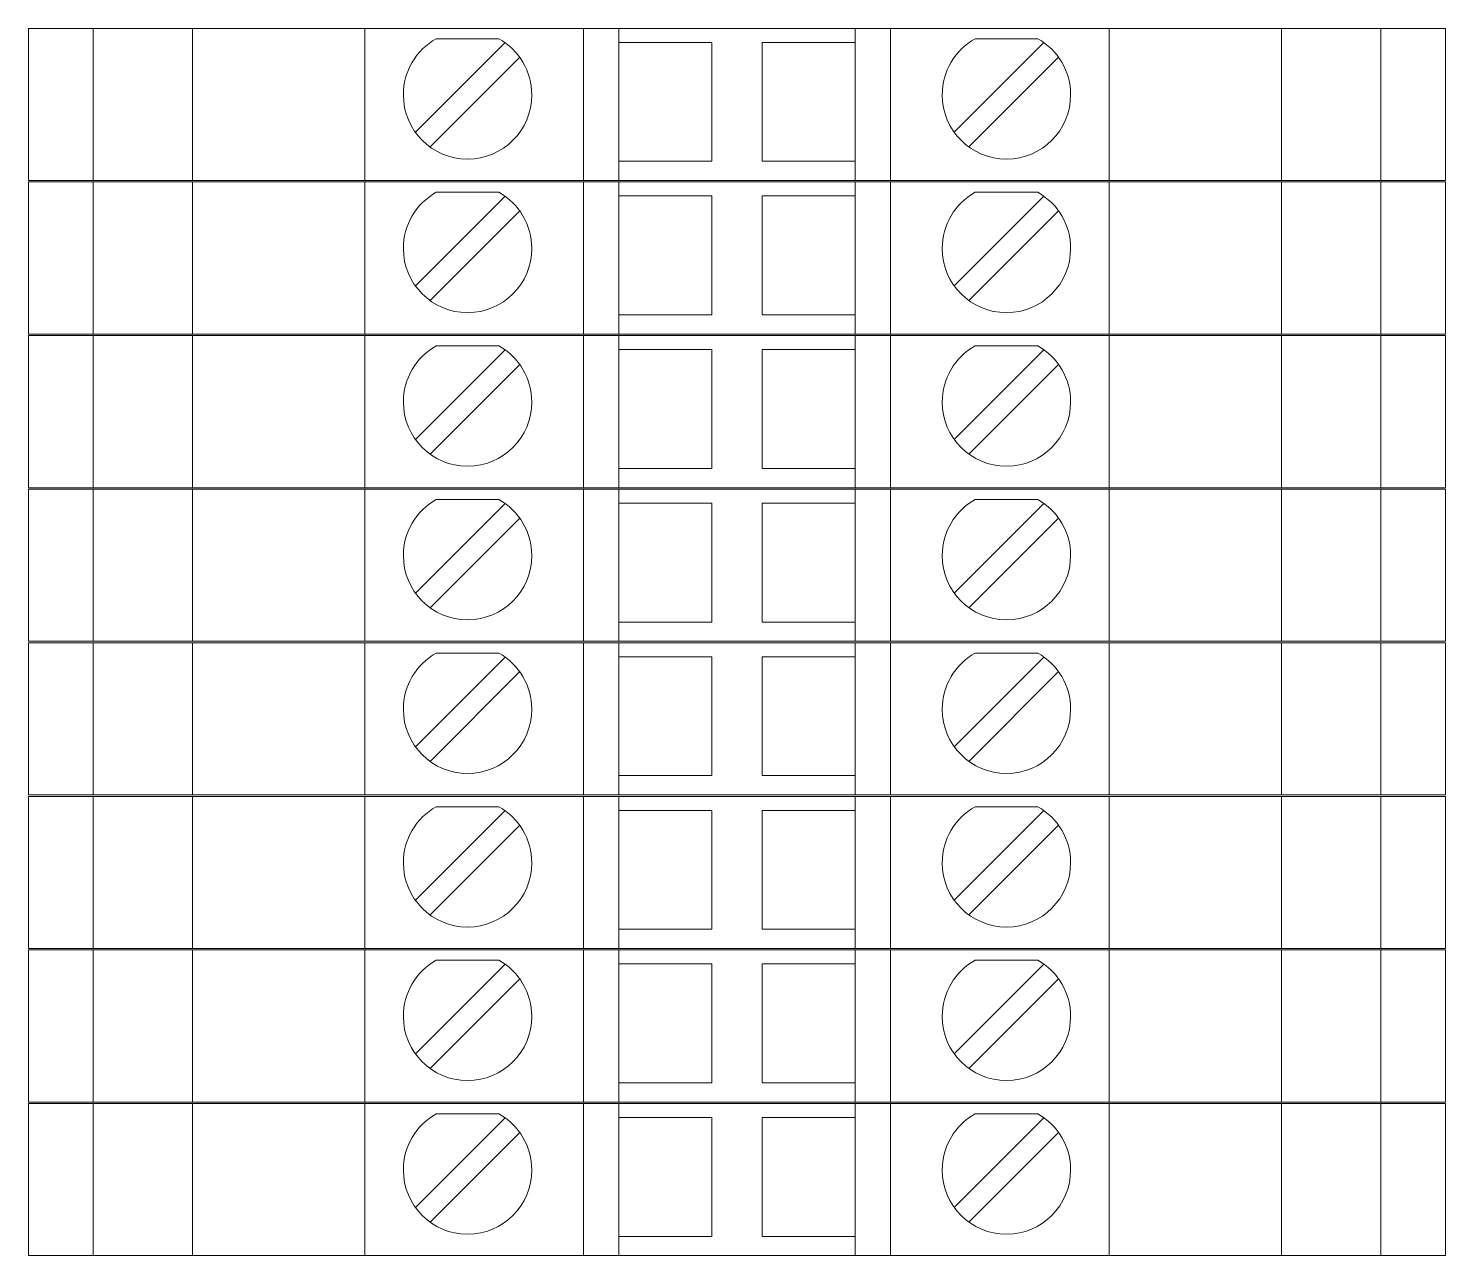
# Model space of a CAD drawing. Header units: millimetres. Extents: x 4962 to 7449, y 754 to 2938.
# Drawn here: x 5322.79 to 5370.79, y 1431.19 to 1472.74 of the extents above; entities that cross this region are included whole.
import ezdxf

# ---------------------------------------------------------------- set-up
doc = ezdxf.new("R2010")
doc.units = ezdxf.units.MM
doc.layers.add('000-PI-ORMAR', color=2, linetype='Continuous')

msp = doc.modelspace()

# ---------------------------------------------------------------- linework, layer by layer
at = {"layer": '000-PI-ORMAR', "color": 0, "linetype": 'ByBlock', "lineweight": 0}
for p, q in [((5322.792, 1472.743), (5322.792, 1472.743)), ((5324.992, 1472.743), (5322.792, 1472.743)), ((5322.792, 1472.743), (5322.792, 1467.593)), ((5324.992, 1472.743), (5324.992, 1472.743)), ((5324.992, 1472.743), (5326.584, 1472.743)), ((5324.992, 1472.743), (5324.992, 1467.593)), ((5326.584, 1472.743), (5328.726, 1472.743)), ((5327.042, 1472.743), (5327.042, 1472.743)), ((5328.353, 1472.743), (5328.353, 1467.593)), ((5329.11, 1472.743), (5328.726, 1472.743)), ((5331.618, 1472.743), (5329.11, 1472.743)), ((5329.292, 1472.743), (5329.292, 1472.743)), ((5330.792, 1472.743), (5330.792, 1472.743)), ((5331.618, 1472.743), (5334.192, 1472.743)), ((5331.942, 1472.743), (5331.942, 1472.743)), ((5334.192, 1472.743), (5341.592, 1472.743)), ((5334.192, 1472.743), (5334.192, 1467.593)), ((5336.992, 1472.743), (5336.992, 1472.743)), ((5341.592, 1472.743), (5342.792, 1472.743)), ((5341.592, 1472.743), (5341.592, 1467.593)), ((5342.792, 1472.743), (5342.792, 1472.743)), ((5342.792, 1472.743), (5350.792, 1472.743)), ((5342.792, 1472.743), (5342.792, 1467.593)), ((5350.792, 1472.743), (5350.792, 1472.743)), ((5350.792, 1472.743), (5351.992, 1472.743)), ((5350.792, 1472.743), (5350.792, 1467.593)), ((5351.992, 1472.743), (5359.392, 1472.743)), ((5351.992, 1472.743), (5351.992, 1467.593)), ((5359.392, 1472.743), (5361.966, 1472.743)), ((5359.392, 1472.743), (5359.392, 1467.593)), ((5364.474, 1472.743), (5361.966, 1472.743)), ((5362.792, 1472.743), (5362.792, 1472.743)), ((5363.092, 1472.743), (5363.092, 1472.743)), ((5363.992, 1472.743), (5363.992, 1472.743)), ((5364.858, 1472.743), (5364.474, 1472.743)), ((5364.858, 1472.743), (5367, 1472.743)), ((5365.231, 1472.743), (5365.231, 1467.593)), ((5366.542, 1472.743), (5366.542, 1472.743)), ((5367, 1472.743), (5368.592, 1472.743)), ((5368.592, 1472.743), (5368.592, 1472.743)), ((5368.592, 1472.743), (5369.792, 1472.743)), ((5368.592, 1472.743), (5368.592, 1467.593)), ((5369.292, 1472.743), (5369.292, 1472.743)), ((5369.792, 1472.743), (5369.792, 1472.743)), ((5369.792, 1472.743), (5370.109, 1472.743)), ((5370.792, 1472.743), (5370.109, 1472.743)), ((5370.792, 1472.743), (5370.792, 1472.743)), ((5370.792, 1472.743), (5370.792, 1467.593)), ((5338.937, 1472.259), (5335.902, 1469.223)), ((5336.608, 1472.393), (5336.608, 1472.393)), ((5338.726, 1472.393), (5336.608, 1472.393)), ((5338.726, 1472.393), (5338.726, 1472.393)), ((5338.937, 1472.259), (5338.937, 1472.259)), ((5342.792, 1472.268), (5345.942, 1472.268)), ((5342.792, 1472.268), (5342.792, 1472.268)), ((5345.942, 1472.268), (5345.942, 1468.243)), ((5345.942, 1472.268), (5345.942, 1472.268)), ((5347.642, 1468.243), (5347.642, 1472.268)), ((5347.642, 1472.268), (5350.792, 1472.268)), ((5347.642, 1472.268), (5347.642, 1472.268)), ((5350.792, 1472.268), (5350.792, 1472.268)), ((5357.187, 1472.259), (5354.152, 1469.223)), ((5354.858, 1472.393), (5354.858, 1472.393)), ((5356.976, 1472.393), (5354.858, 1472.393)), ((5356.976, 1472.393), (5356.976, 1472.393)), ((5357.187, 1472.259), (5357.187, 1472.259)), ((5336.397, 1468.728), (5339.432, 1471.764)), ((5339.432, 1471.764), (5339.432, 1471.764)), ((5341.592, 1471.793), (5341.592, 1469.193)), ((5341.592, 1471.793), (5341.592, 1471.793)), ((5351.992, 1471.793), (5351.992, 1469.193)), ((5351.992, 1471.793), (5351.992, 1471.793)), ((5354.647, 1468.728), (5357.682, 1471.764)), ((5357.682, 1471.764), (5357.682, 1471.764)), ((5335.902, 1469.223), (5335.902, 1469.223)), ((5341.592, 1469.193), (5341.592, 1469.193)), ((5351.992, 1469.193), (5351.992, 1469.193)), ((5354.152, 1469.223), (5354.152, 1469.223)), ((5336.397, 1468.728), (5336.397, 1468.728)), ((5354.647, 1468.728), (5354.647, 1468.728)), ((5345.942, 1468.243), (5342.792, 1468.243)), ((5342.792, 1468.243), (5342.792, 1468.243)), ((5345.942, 1468.243), (5345.942, 1468.243)), ((5350.792, 1468.243), (5347.642, 1468.243)), ((5347.642, 1468.243), (5347.642, 1468.243)), ((5350.792, 1468.243), (5350.792, 1468.243)), ((5324.992, 1467.593), (5322.792, 1467.593)), ((5322.792, 1467.593), (5322.792, 1467.593)), ((5322.792, 1467.543), (5322.792, 1467.543)), ((5324.992, 1467.543), (5322.792, 1467.543)), ((5322.792, 1467.543), (5322.792, 1462.393)), ((5324.992, 1467.593), (5326.584, 1467.593)), ((5324.992, 1467.593), (5324.992, 1467.593)), ((5324.992, 1467.543), (5324.992, 1467.543)), ((5324.992, 1467.543), (5326.584, 1467.543)), ((5324.992, 1467.543), (5324.992, 1462.393)), ((5326.584, 1467.593), (5328.726, 1467.593)), ((5326.584, 1467.543), (5328.726, 1467.543)), ((5327.042, 1467.593), (5327.042, 1467.593)), ((5327.042, 1467.543), (5327.042, 1467.543)), ((5328.353, 1467.543), (5328.353, 1462.393)), ((5328.726, 1467.593), (5329.11, 1467.593)), ((5329.11, 1467.543), (5328.726, 1467.543)), ((5329.11, 1467.593), (5331.618, 1467.593)), ((5331.618, 1467.543), (5329.11, 1467.543)), ((5329.292, 1467.593), (5329.292, 1467.593)), ((5329.292, 1467.543), (5329.292, 1467.543)), ((5330.792, 1467.543), (5330.792, 1467.543)), ((5331.618, 1467.593), (5334.192, 1467.593)), ((5331.618, 1467.543), (5334.192, 1467.543)), ((5331.942, 1467.593), (5331.942, 1467.593)), ((5331.942, 1467.543), (5331.942, 1467.543)), ((5334.192, 1467.593), (5341.592, 1467.593)), ((5334.192, 1467.543), (5341.592, 1467.543)), ((5334.192, 1467.543), (5334.192, 1462.393)), ((5336.992, 1467.593), (5336.992, 1467.593)), ((5336.992, 1467.543), (5336.992, 1467.543)), ((5341.592, 1467.593), (5342.792, 1467.593)), ((5341.592, 1467.543), (5342.792, 1467.543)), ((5341.592, 1467.543), (5341.592, 1462.393)), ((5342.792, 1467.593), (5350.792, 1467.593)), ((5342.792, 1467.593), (5342.792, 1467.593)), ((5342.792, 1467.543), (5342.792, 1467.543)), ((5342.792, 1467.543), (5350.792, 1467.543)), ((5342.792, 1467.543), (5342.792, 1462.393)), ((5350.792, 1467.593), (5351.992, 1467.593)), ((5350.792, 1467.593), (5350.792, 1467.593)), ((5350.792, 1467.543), (5350.792, 1467.543)), ((5350.792, 1467.543), (5351.992, 1467.543)), ((5350.792, 1467.543), (5350.792, 1462.393)), ((5351.992, 1467.593), (5359.392, 1467.593)), ((5351.992, 1467.543), (5359.392, 1467.543)), ((5351.992, 1467.543), (5351.992, 1462.393)), ((5359.392, 1467.593), (5361.966, 1467.593)), ((5359.392, 1467.543), (5361.966, 1467.543)), ((5359.392, 1467.543), (5359.392, 1462.393)), ((5361.966, 1467.593), (5364.474, 1467.593)), ((5364.474, 1467.543), (5361.966, 1467.543)), ((5362.792, 1467.543), (5362.792, 1467.543)), ((5363.092, 1467.593), (5363.092, 1467.593)), ((5363.092, 1467.543), (5363.092, 1467.543)), ((5363.992, 1467.593), (5363.992, 1467.593)), ((5363.992, 1467.543), (5363.992, 1467.543)), ((5364.474, 1467.593), (5364.858, 1467.593)), ((5364.858, 1467.543), (5364.474, 1467.543)), ((5364.858, 1467.593), (5367, 1467.593)), ((5364.858, 1467.543), (5367, 1467.543)), ((5365.231, 1467.543), (5365.231, 1462.393)), ((5366.542, 1467.593), (5366.542, 1467.593)), ((5366.542, 1467.543), (5366.542, 1467.543)), ((5367, 1467.593), (5368.592, 1467.593)), ((5367, 1467.543), (5368.592, 1467.543)), ((5368.592, 1467.593), (5369.792, 1467.593)), ((5368.592, 1467.593), (5368.592, 1467.593)), ((5368.592, 1467.543), (5368.592, 1467.543)), ((5368.592, 1467.543), (5369.792, 1467.543)), ((5368.592, 1467.543), (5368.592, 1462.393)), ((5369.292, 1467.543), (5369.292, 1467.543)), ((5369.792, 1467.593), (5370.109, 1467.593)), ((5369.792, 1467.593), (5369.792, 1467.593)), ((5369.792, 1467.543), (5369.792, 1467.543)), ((5369.792, 1467.543), (5370.109, 1467.543)), ((5370.792, 1467.593), (5370.109, 1467.593)), ((5370.792, 1467.543), (5370.109, 1467.543)), ((5370.792, 1467.593), (5370.792, 1467.593)), ((5370.792, 1467.543), (5370.792, 1467.543)), ((5370.792, 1467.543), (5370.792, 1462.393)), ((5338.937, 1467.059), (5335.902, 1464.023)), ((5336.608, 1467.193), (5336.608, 1467.193)), ((5338.726, 1467.193), (5336.608, 1467.193)), ((5338.726, 1467.193), (5338.726, 1467.193)), ((5338.937, 1467.059), (5338.937, 1467.059)), ((5342.792, 1467.068), (5345.942, 1467.068)), ((5342.792, 1467.068), (5342.792, 1467.068)), ((5345.942, 1467.068), (5345.942, 1463.043)), ((5345.942, 1467.068), (5345.942, 1467.068)), ((5347.642, 1463.043), (5347.642, 1467.068)), ((5347.642, 1467.068), (5350.792, 1467.068)), ((5347.642, 1467.068), (5347.642, 1467.068)), ((5350.792, 1467.068), (5350.792, 1467.068)), ((5357.187, 1467.059), (5354.152, 1464.023)), ((5354.858, 1467.193), (5354.858, 1467.193)), ((5356.976, 1467.193), (5354.858, 1467.193)), ((5356.976, 1467.193), (5356.976, 1467.193)), ((5357.187, 1467.059), (5357.187, 1467.059)), ((5336.397, 1463.528), (5339.432, 1466.564)), ((5339.432, 1466.564), (5339.432, 1466.564)), ((5341.592, 1466.593), (5341.592, 1463.993)), ((5341.592, 1466.593), (5341.592, 1466.593)), ((5351.992, 1466.593), (5351.992, 1463.993)), ((5351.992, 1466.593), (5351.992, 1466.593)), ((5354.647, 1463.528), (5357.682, 1466.564)), ((5357.682, 1466.564), (5357.682, 1466.564)), ((5335.902, 1464.023), (5335.902, 1464.023)), ((5354.152, 1464.023), (5354.152, 1464.023)), ((5336.397, 1463.528), (5336.397, 1463.528)), ((5341.592, 1463.993), (5341.592, 1463.993)), ((5351.992, 1463.993), (5351.992, 1463.993)), ((5354.647, 1463.528), (5354.647, 1463.528)), ((5345.942, 1463.043), (5342.792, 1463.043)), ((5342.792, 1463.043), (5342.792, 1463.043)), ((5345.942, 1463.043), (5345.942, 1463.043)), ((5350.792, 1463.043), (5347.642, 1463.043)), ((5347.642, 1463.043), (5347.642, 1463.043)), ((5350.792, 1463.043), (5350.792, 1463.043)), ((5324.992, 1462.393), (5322.792, 1462.393)), ((5322.792, 1462.393), (5322.792, 1462.393)), ((5322.792, 1462.343), (5322.792, 1462.343)), ((5324.992, 1462.343), (5322.792, 1462.343)), ((5322.792, 1462.343), (5322.792, 1457.193)), ((5324.992, 1462.393), (5326.584, 1462.393)), ((5324.992, 1462.393), (5324.992, 1462.393)), ((5324.992, 1462.343), (5324.992, 1462.343)), ((5324.992, 1462.343), (5326.584, 1462.343)), ((5324.992, 1462.343), (5324.992, 1457.193)), ((5326.584, 1462.393), (5328.726, 1462.393)), ((5326.584, 1462.343), (5328.726, 1462.343)), ((5327.042, 1462.393), (5327.042, 1462.393)), ((5327.042, 1462.343), (5327.042, 1462.343)), ((5328.353, 1462.343), (5328.353, 1457.193)), ((5328.726, 1462.393), (5329.11, 1462.393)), ((5329.11, 1462.343), (5328.726, 1462.343)), ((5329.11, 1462.393), (5331.618, 1462.393)), ((5331.618, 1462.343), (5329.11, 1462.343)), ((5329.292, 1462.393), (5329.292, 1462.393)), ((5329.292, 1462.343), (5329.292, 1462.343)), ((5330.792, 1462.343), (5330.792, 1462.343)), ((5331.618, 1462.393), (5334.192, 1462.393)), ((5331.618, 1462.343), (5334.192, 1462.343)), ((5331.942, 1462.393), (5331.942, 1462.393)), ((5331.942, 1462.343), (5331.942, 1462.343)), ((5334.192, 1462.393), (5341.592, 1462.393)), ((5334.192, 1462.343), (5341.592, 1462.343)), ((5334.192, 1462.343), (5334.192, 1457.193)), ((5336.992, 1462.393), (5336.992, 1462.393)), ((5336.992, 1462.343), (5336.992, 1462.343)), ((5341.592, 1462.393), (5342.792, 1462.393)), ((5341.592, 1462.343), (5342.792, 1462.343)), ((5341.592, 1462.343), (5341.592, 1457.193)), ((5342.792, 1462.393), (5350.792, 1462.393)), ((5342.792, 1462.393), (5342.792, 1462.393)), ((5342.792, 1462.343), (5342.792, 1462.343)), ((5342.792, 1462.343), (5350.792, 1462.343)), ((5342.792, 1462.343), (5342.792, 1457.193)), ((5350.792, 1462.393), (5351.992, 1462.393)), ((5350.792, 1462.393), (5350.792, 1462.393)), ((5350.792, 1462.343), (5350.792, 1462.343)), ((5350.792, 1462.343), (5351.992, 1462.343)), ((5350.792, 1462.343), (5350.792, 1457.193)), ((5351.992, 1462.393), (5359.392, 1462.393)), ((5351.992, 1462.343), (5359.392, 1462.343)), ((5351.992, 1462.343), (5351.992, 1457.193)), ((5359.392, 1462.393), (5361.966, 1462.393)), ((5359.392, 1462.343), (5361.966, 1462.343)), ((5359.392, 1462.343), (5359.392, 1457.193)), ((5361.966, 1462.393), (5364.474, 1462.393)), ((5364.474, 1462.343), (5361.966, 1462.343)), ((5362.792, 1462.343), (5362.792, 1462.343)), ((5363.092, 1462.393), (5363.092, 1462.393)), ((5363.092, 1462.343), (5363.092, 1462.343)), ((5363.992, 1462.393), (5363.992, 1462.393)), ((5363.992, 1462.343), (5363.992, 1462.343)), ((5364.474, 1462.393), (5364.858, 1462.393)), ((5364.858, 1462.343), (5364.474, 1462.343)), ((5364.858, 1462.393), (5367, 1462.393)), ((5364.858, 1462.343), (5367, 1462.343)), ((5365.231, 1462.343), (5365.231, 1457.193)), ((5366.542, 1462.393), (5366.542, 1462.393)), ((5366.542, 1462.343), (5366.542, 1462.343)), ((5367, 1462.393), (5368.592, 1462.393)), ((5367, 1462.343), (5368.592, 1462.343)), ((5368.592, 1462.393), (5369.792, 1462.393)), ((5368.592, 1462.393), (5368.592, 1462.393)), ((5368.592, 1462.343), (5368.592, 1462.343)), ((5368.592, 1462.343), (5369.792, 1462.343)), ((5368.592, 1462.343), (5368.592, 1457.193)), ((5369.292, 1462.343), (5369.292, 1462.343)), ((5369.792, 1462.393), (5370.109, 1462.393)), ((5369.792, 1462.393), (5369.792, 1462.393)), ((5369.792, 1462.343), (5369.792, 1462.343)), ((5369.792, 1462.343), (5370.109, 1462.343)), ((5370.792, 1462.393), (5370.109, 1462.393)), ((5370.792, 1462.343), (5370.109, 1462.343)), ((5370.792, 1462.393), (5370.792, 1462.393)), ((5370.792, 1462.343), (5370.792, 1462.343)), ((5370.792, 1462.343), (5370.792, 1457.193)), ((5338.937, 1461.859), (5335.902, 1458.823)), ((5336.608, 1461.993), (5336.608, 1461.993)), ((5338.726, 1461.993), (5336.608, 1461.993)), ((5338.726, 1461.993), (5338.726, 1461.993)), ((5338.937, 1461.859), (5338.937, 1461.859)), ((5342.792, 1461.868), (5345.942, 1461.868)), ((5342.792, 1461.868), (5342.792, 1461.868)), ((5345.942, 1461.868), (5345.942, 1457.843)), ((5345.942, 1461.868), (5345.942, 1461.868)), ((5347.642, 1457.843), (5347.642, 1461.868)), ((5347.642, 1461.868), (5350.792, 1461.868)), ((5347.642, 1461.868), (5347.642, 1461.868)), ((5350.792, 1461.868), (5350.792, 1461.868)), ((5357.187, 1461.859), (5354.152, 1458.823)), ((5354.858, 1461.993), (5354.858, 1461.993)), ((5356.976, 1461.993), (5354.858, 1461.993)), ((5356.976, 1461.993), (5356.976, 1461.993)), ((5357.187, 1461.859), (5357.187, 1461.859)), ((5336.397, 1458.328), (5339.432, 1461.364)), ((5339.432, 1461.364), (5339.432, 1461.364)), ((5341.592, 1461.393), (5341.592, 1458.793)), ((5341.592, 1461.393), (5341.592, 1461.393)), ((5351.992, 1461.393), (5351.992, 1458.793)), ((5351.992, 1461.393), (5351.992, 1461.393)), ((5354.647, 1458.328), (5357.682, 1461.364)), ((5357.682, 1461.364), (5357.682, 1461.364)), ((5335.902, 1458.823), (5335.902, 1458.823)), ((5341.592, 1458.793), (5341.592, 1458.793)), ((5351.992, 1458.793), (5351.992, 1458.793)), ((5354.152, 1458.823), (5354.152, 1458.823)), ((5336.397, 1458.328), (5336.397, 1458.328)), ((5354.647, 1458.328), (5354.647, 1458.328)), ((5345.942, 1457.843), (5342.792, 1457.843)), ((5342.792, 1457.843), (5342.792, 1457.843)), ((5345.942, 1457.843), (5345.942, 1457.843)), ((5350.792, 1457.843), (5347.642, 1457.843)), ((5347.642, 1457.843), (5347.642, 1457.843)), ((5350.792, 1457.843), (5350.792, 1457.843)), ((5324.992, 1457.193), (5322.792, 1457.193)), ((5322.792, 1457.193), (5322.792, 1457.193)), ((5322.792, 1457.143), (5322.792, 1457.143)), ((5324.992, 1457.143), (5322.792, 1457.143)), ((5322.792, 1457.143), (5322.792, 1451.993)), ((5324.992, 1457.193), (5326.584, 1457.193)), ((5324.992, 1457.193), (5324.992, 1457.193)), ((5324.992, 1457.143), (5324.992, 1457.143)), ((5324.992, 1457.143), (5326.584, 1457.143)), ((5324.992, 1457.143), (5324.992, 1451.993)), ((5326.584, 1457.193), (5328.726, 1457.193)), ((5326.584, 1457.143), (5328.726, 1457.143)), ((5327.042, 1457.193), (5327.042, 1457.193)), ((5327.042, 1457.143), (5327.042, 1457.143)), ((5328.353, 1457.143), (5328.353, 1451.993)), ((5328.726, 1457.193), (5329.11, 1457.193)), ((5329.11, 1457.143), (5328.726, 1457.143)), ((5329.11, 1457.193), (5331.618, 1457.193)), ((5331.618, 1457.143), (5329.11, 1457.143)), ((5329.292, 1457.193), (5329.292, 1457.193)), ((5329.292, 1457.143), (5329.292, 1457.143)), ((5330.792, 1457.143), (5330.792, 1457.143)), ((5331.618, 1457.193), (5334.192, 1457.193)), ((5331.618, 1457.143), (5334.192, 1457.143)), ((5331.942, 1457.193), (5331.942, 1457.193)), ((5331.942, 1457.143), (5331.942, 1457.143)), ((5334.192, 1457.193), (5341.592, 1457.193)), ((5334.192, 1457.143), (5341.592, 1457.143)), ((5334.192, 1457.143), (5334.192, 1451.993)), ((5336.992, 1457.193), (5336.992, 1457.193)), ((5336.992, 1457.143), (5336.992, 1457.143)), ((5341.592, 1457.193), (5342.792, 1457.193)), ((5341.592, 1457.143), (5342.792, 1457.143)), ((5341.592, 1457.143), (5341.592, 1451.993)), ((5342.792, 1457.193), (5350.792, 1457.193)), ((5342.792, 1457.193), (5342.792, 1457.193)), ((5342.792, 1457.143), (5342.792, 1457.143)), ((5342.792, 1457.143), (5350.792, 1457.143)), ((5342.792, 1457.143), (5342.792, 1451.993)), ((5350.792, 1457.193), (5351.992, 1457.193)), ((5350.792, 1457.193), (5350.792, 1457.193)), ((5350.792, 1457.143), (5350.792, 1457.143)), ((5350.792, 1457.143), (5351.992, 1457.143)), ((5350.792, 1457.143), (5350.792, 1451.993)), ((5351.992, 1457.193), (5359.392, 1457.193)), ((5351.992, 1457.143), (5359.392, 1457.143)), ((5351.992, 1457.143), (5351.992, 1451.993)), ((5359.392, 1457.193), (5361.966, 1457.193)), ((5359.392, 1457.143), (5361.966, 1457.143)), ((5359.392, 1457.143), (5359.392, 1451.993)), ((5361.966, 1457.193), (5364.474, 1457.193)), ((5364.474, 1457.143), (5361.966, 1457.143)), ((5362.792, 1457.143), (5362.792, 1457.143)), ((5363.092, 1457.193), (5363.092, 1457.193)), ((5363.092, 1457.143), (5363.092, 1457.143)), ((5363.992, 1457.193), (5363.992, 1457.193)), ((5363.992, 1457.143), (5363.992, 1457.143)), ((5364.474, 1457.193), (5364.858, 1457.193)), ((5364.858, 1457.143), (5364.474, 1457.143)), ((5364.858, 1457.193), (5367, 1457.193)), ((5364.858, 1457.143), (5367, 1457.143)), ((5365.231, 1457.143), (5365.231, 1451.993)), ((5366.542, 1457.193), (5366.542, 1457.193)), ((5366.542, 1457.143), (5366.542, 1457.143)), ((5367, 1457.193), (5368.592, 1457.193)), ((5367, 1457.143), (5368.592, 1457.143)), ((5368.592, 1457.193), (5369.792, 1457.193)), ((5368.592, 1457.193), (5368.592, 1457.193)), ((5368.592, 1457.143), (5368.592, 1457.143)), ((5368.592, 1457.143), (5369.792, 1457.143)), ((5368.592, 1457.143), (5368.592, 1451.993)), ((5369.292, 1457.143), (5369.292, 1457.143)), ((5369.792, 1457.193), (5370.109, 1457.193)), ((5369.792, 1457.193), (5369.792, 1457.193)), ((5369.792, 1457.143), (5369.792, 1457.143)), ((5369.792, 1457.143), (5370.109, 1457.143)), ((5370.792, 1457.193), (5370.109, 1457.193)), ((5370.792, 1457.143), (5370.109, 1457.143)), ((5370.792, 1457.193), (5370.792, 1457.193)), ((5370.792, 1457.143), (5370.792, 1457.143)), ((5370.792, 1457.143), (5370.792, 1451.993)), ((5338.937, 1456.659), (5335.902, 1453.623)), ((5336.608, 1456.793), (5336.608, 1456.793)), ((5338.726, 1456.793), (5336.608, 1456.793)), ((5338.726, 1456.793), (5338.726, 1456.793)), ((5338.937, 1456.659), (5338.937, 1456.659)), ((5342.792, 1456.668), (5345.942, 1456.668)), ((5342.792, 1456.668), (5342.792, 1456.668)), ((5345.942, 1456.668), (5345.942, 1452.643)), ((5345.942, 1456.668), (5345.942, 1456.668)), ((5347.642, 1452.643), (5347.642, 1456.668)), ((5347.642, 1456.668), (5350.792, 1456.668)), ((5347.642, 1456.668), (5347.642, 1456.668)), ((5350.792, 1456.668), (5350.792, 1456.668)), ((5357.187, 1456.659), (5354.152, 1453.623)), ((5354.858, 1456.793), (5354.858, 1456.793)), ((5356.976, 1456.793), (5354.858, 1456.793)), ((5356.976, 1456.793), (5356.976, 1456.793)), ((5357.187, 1456.659), (5357.187, 1456.659)), ((5336.397, 1453.128), (5339.432, 1456.164)), ((5339.432, 1456.164), (5339.432, 1456.164)), ((5341.592, 1456.193), (5341.592, 1453.593)), ((5341.592, 1456.193), (5341.592, 1456.193)), ((5351.992, 1456.193), (5351.992, 1453.593)), ((5351.992, 1456.193), (5351.992, 1456.193)), ((5354.647, 1453.128), (5357.682, 1456.164)), ((5357.682, 1456.164), (5357.682, 1456.164)), ((5335.902, 1453.623), (5335.902, 1453.623)), ((5341.592, 1453.593), (5341.592, 1453.593)), ((5351.992, 1453.593), (5351.992, 1453.593)), ((5354.152, 1453.623), (5354.152, 1453.623)), ((5336.397, 1453.128), (5336.397, 1453.128)), ((5354.647, 1453.128), (5354.647, 1453.128)), ((5345.942, 1452.643), (5342.792, 1452.643)), ((5342.792, 1452.643), (5342.792, 1452.643)), ((5345.942, 1452.643), (5345.942, 1452.643)), ((5350.792, 1452.643), (5347.642, 1452.643)), ((5347.642, 1452.643), (5347.642, 1452.643)), ((5350.792, 1452.643), (5350.792, 1452.643)), ((5324.992, 1451.993), (5322.792, 1451.993)), ((5322.792, 1451.993), (5322.792, 1451.993)), ((5322.792, 1451.943), (5322.792, 1451.943)), ((5324.992, 1451.943), (5322.792, 1451.943)), ((5322.792, 1451.943), (5322.792, 1446.793)), ((5324.992, 1451.993), (5326.584, 1451.993)), ((5324.992, 1451.993), (5324.992, 1451.993)), ((5324.992, 1451.943), (5324.992, 1451.943)), ((5324.992, 1451.943), (5326.584, 1451.943)), ((5324.992, 1451.943), (5324.992, 1446.793)), ((5326.584, 1451.993), (5328.726, 1451.993)), ((5326.584, 1451.943), (5328.726, 1451.943)), ((5327.042, 1451.993), (5327.042, 1451.993)), ((5327.042, 1451.943), (5327.042, 1451.943)), ((5328.353, 1451.943), (5328.353, 1446.793)), ((5328.726, 1451.993), (5329.11, 1451.993)), ((5329.11, 1451.943), (5328.726, 1451.943)), ((5329.11, 1451.993), (5331.618, 1451.993)), ((5331.618, 1451.943), (5329.11, 1451.943)), ((5329.292, 1451.993), (5329.292, 1451.993)), ((5329.292, 1451.943), (5329.292, 1451.943)), ((5330.792, 1451.943), (5330.792, 1451.943)), ((5331.618, 1451.993), (5334.192, 1451.993)), ((5331.618, 1451.943), (5334.192, 1451.943)), ((5331.942, 1451.993), (5331.942, 1451.993)), ((5331.942, 1451.943), (5331.942, 1451.943)), ((5334.192, 1451.993), (5341.592, 1451.993)), ((5334.192, 1451.943), (5341.592, 1451.943)), ((5334.192, 1451.943), (5334.192, 1446.793)), ((5336.608, 1451.593), (5336.608, 1451.593)), ((5338.726, 1451.593), (5336.608, 1451.593)), ((5336.992, 1451.993), (5336.992, 1451.993)), ((5336.992, 1451.943), (5336.992, 1451.943)), ((5338.726, 1451.593), (5338.726, 1451.593)), ((5341.592, 1451.993), (5342.792, 1451.993)), ((5341.592, 1451.943), (5342.792, 1451.943)), ((5341.592, 1451.943), (5341.592, 1446.793)), ((5342.792, 1451.993), (5350.792, 1451.993)), ((5342.792, 1451.993), (5342.792, 1451.993)), ((5342.792, 1451.943), (5342.792, 1451.943)), ((5342.792, 1451.943), (5350.792, 1451.943)), ((5342.792, 1451.943), (5342.792, 1446.793)), ((5350.792, 1451.993), (5351.992, 1451.993)), ((5350.792, 1451.993), (5350.792, 1451.993)), ((5350.792, 1451.943), (5350.792, 1451.943)), ((5350.792, 1451.943), (5351.992, 1451.943)), ((5350.792, 1451.943), (5350.792, 1446.793)), ((5351.992, 1451.993), (5359.392, 1451.993)), ((5351.992, 1451.943), (5359.392, 1451.943)), ((5351.992, 1451.943), (5351.992, 1446.793)), ((5354.858, 1451.593), (5354.858, 1451.593)), ((5356.976, 1451.593), (5354.858, 1451.593)), ((5356.976, 1451.593), (5356.976, 1451.593)), ((5359.392, 1451.993), (5361.966, 1451.993)), ((5359.392, 1451.943), (5361.966, 1451.943)), ((5359.392, 1451.943), (5359.392, 1446.793)), ((5361.966, 1451.993), (5364.474, 1451.993)), ((5364.474, 1451.943), (5361.966, 1451.943)), ((5362.792, 1451.943), (5362.792, 1451.943)), ((5363.092, 1451.993), (5363.092, 1451.993)), ((5363.092, 1451.943), (5363.092, 1451.943)), ((5363.992, 1451.993), (5363.992, 1451.993)), ((5363.992, 1451.943), (5363.992, 1451.943)), ((5364.474, 1451.993), (5364.858, 1451.993)), ((5364.858, 1451.943), (5364.474, 1451.943)), ((5364.858, 1451.993), (5367, 1451.993)), ((5364.858, 1451.943), (5367, 1451.943)), ((5365.231, 1451.943), (5365.231, 1446.793)), ((5366.542, 1451.993), (5366.542, 1451.993)), ((5366.542, 1451.943), (5366.542, 1451.943)), ((5367, 1451.993), (5368.592, 1451.993)), ((5367, 1451.943), (5368.592, 1451.943)), ((5368.592, 1451.993), (5369.792, 1451.993)), ((5368.592, 1451.993), (5368.592, 1451.993)), ((5368.592, 1451.943), (5368.592, 1451.943)), ((5368.592, 1451.943), (5369.792, 1451.943)), ((5368.592, 1451.943), (5368.592, 1446.793)), ((5369.292, 1451.943), (5369.292, 1451.943)), ((5369.792, 1451.993), (5370.109, 1451.993)), ((5369.792, 1451.993), (5369.792, 1451.993)), ((5369.792, 1451.943), (5369.792, 1451.943)), ((5369.792, 1451.943), (5370.109, 1451.943)), ((5370.792, 1451.993), (5370.109, 1451.993)), ((5370.792, 1451.943), (5370.109, 1451.943)), ((5370.792, 1451.993), (5370.792, 1451.993)), ((5370.792, 1451.943), (5370.792, 1451.943)), ((5370.792, 1451.943), (5370.792, 1446.793)), ((5338.937, 1451.459), (5335.902, 1448.423)), ((5338.937, 1451.459), (5338.937, 1451.459)), ((5342.792, 1451.468), (5345.942, 1451.468)), ((5342.792, 1451.468), (5342.792, 1451.468)), ((5345.942, 1451.468), (5345.942, 1447.443)), ((5345.942, 1451.468), (5345.942, 1451.468)), ((5347.642, 1447.443), (5347.642, 1451.468)), ((5347.642, 1451.468), (5350.792, 1451.468)), ((5347.642, 1451.468), (5347.642, 1451.468)), ((5350.792, 1451.468), (5350.792, 1451.468)), ((5357.187, 1451.459), (5354.152, 1448.423)), ((5357.187, 1451.459), (5357.187, 1451.459)), ((5336.397, 1447.928), (5339.432, 1450.964)), ((5339.432, 1450.964), (5339.432, 1450.964)), ((5341.592, 1450.993), (5341.592, 1448.393)), ((5341.592, 1450.993), (5341.592, 1450.993)), ((5351.992, 1450.993), (5351.992, 1448.393)), ((5351.992, 1450.993), (5351.992, 1450.993)), ((5354.647, 1447.928), (5357.682, 1450.964)), ((5357.682, 1450.964), (5357.682, 1450.964)), ((5335.902, 1448.423), (5335.902, 1448.423)), ((5341.592, 1448.393), (5341.592, 1448.393)), ((5351.992, 1448.393), (5351.992, 1448.393)), ((5354.152, 1448.423), (5354.152, 1448.423)), ((5336.397, 1447.928), (5336.397, 1447.928)), ((5354.647, 1447.928), (5354.647, 1447.928)), ((5345.942, 1447.443), (5342.792, 1447.443)), ((5342.792, 1447.443), (5342.792, 1447.443)), ((5345.942, 1447.443), (5345.942, 1447.443)), ((5350.792, 1447.443), (5347.642, 1447.443)), ((5347.642, 1447.443), (5347.642, 1447.443)), ((5350.792, 1447.443), (5350.792, 1447.443)), ((5324.992, 1446.793), (5322.792, 1446.793)), ((5322.792, 1446.793), (5322.792, 1446.793)), ((5322.792, 1446.743), (5322.792, 1446.743)), ((5324.992, 1446.743), (5322.792, 1446.743)), ((5322.792, 1446.743), (5322.792, 1441.593)), ((5324.992, 1446.793), (5326.584, 1446.793)), ((5324.992, 1446.793), (5324.992, 1446.793)), ((5324.992, 1446.743), (5324.992, 1446.743)), ((5324.992, 1446.743), (5326.584, 1446.743)), ((5324.992, 1446.743), (5324.992, 1441.593)), ((5326.584, 1446.793), (5328.726, 1446.793)), ((5326.584, 1446.743), (5328.726, 1446.743)), ((5327.042, 1446.793), (5327.042, 1446.793)), ((5327.042, 1446.743), (5327.042, 1446.743)), ((5328.353, 1446.743), (5328.353, 1441.593)), ((5328.726, 1446.793), (5329.11, 1446.793)), ((5329.11, 1446.743), (5328.726, 1446.743)), ((5329.11, 1446.793), (5331.618, 1446.793)), ((5331.618, 1446.743), (5329.11, 1446.743)), ((5329.292, 1446.793), (5329.292, 1446.793)), ((5329.292, 1446.743), (5329.292, 1446.743)), ((5330.792, 1446.743), (5330.792, 1446.743)), ((5331.618, 1446.793), (5334.192, 1446.793)), ((5331.618, 1446.743), (5334.192, 1446.743)), ((5331.942, 1446.793), (5331.942, 1446.793)), ((5331.942, 1446.743), (5331.942, 1446.743)), ((5334.192, 1446.793), (5341.592, 1446.793)), ((5334.192, 1446.743), (5341.592, 1446.743)), ((5334.192, 1446.743), (5334.192, 1441.593)), ((5336.992, 1446.793), (5336.992, 1446.793)), ((5336.992, 1446.743), (5336.992, 1446.743)), ((5341.592, 1446.793), (5342.792, 1446.793)), ((5341.592, 1446.743), (5342.792, 1446.743)), ((5341.592, 1446.743), (5341.592, 1441.593)), ((5342.792, 1446.793), (5350.792, 1446.793)), ((5342.792, 1446.793), (5342.792, 1446.793)), ((5342.792, 1446.743), (5342.792, 1446.743)), ((5342.792, 1446.743), (5350.792, 1446.743)), ((5342.792, 1446.743), (5342.792, 1441.593)), ((5350.792, 1446.793), (5351.992, 1446.793)), ((5350.792, 1446.793), (5350.792, 1446.793)), ((5350.792, 1446.743), (5350.792, 1446.743)), ((5350.792, 1446.743), (5351.992, 1446.743)), ((5350.792, 1446.743), (5350.792, 1441.593)), ((5351.992, 1446.793), (5359.392, 1446.793)), ((5351.992, 1446.743), (5359.392, 1446.743)), ((5351.992, 1446.743), (5351.992, 1441.593)), ((5359.392, 1446.793), (5361.966, 1446.793)), ((5359.392, 1446.743), (5361.966, 1446.743)), ((5359.392, 1446.743), (5359.392, 1441.593)), ((5361.966, 1446.793), (5364.474, 1446.793)), ((5364.474, 1446.743), (5361.966, 1446.743)), ((5362.792, 1446.743), (5362.792, 1446.743)), ((5363.092, 1446.793), (5363.092, 1446.793)), ((5363.092, 1446.743), (5363.092, 1446.743)), ((5363.992, 1446.793), (5363.992, 1446.793)), ((5363.992, 1446.743), (5363.992, 1446.743)), ((5364.474, 1446.793), (5364.858, 1446.793)), ((5364.858, 1446.743), (5364.474, 1446.743)), ((5364.858, 1446.793), (5367, 1446.793)), ((5364.858, 1446.743), (5367, 1446.743)), ((5365.231, 1446.743), (5365.231, 1441.593)), ((5366.542, 1446.793), (5366.542, 1446.793)), ((5366.542, 1446.743), (5366.542, 1446.743)), ((5367, 1446.793), (5368.592, 1446.793)), ((5367, 1446.743), (5368.592, 1446.743)), ((5368.592, 1446.793), (5369.792, 1446.793)), ((5368.592, 1446.793), (5368.592, 1446.793)), ((5368.592, 1446.743), (5368.592, 1446.743)), ((5368.592, 1446.743), (5369.792, 1446.743)), ((5368.592, 1446.743), (5368.592, 1441.593)), ((5369.292, 1446.743), (5369.292, 1446.743)), ((5369.792, 1446.793), (5370.109, 1446.793)), ((5369.792, 1446.793), (5369.792, 1446.793)), ((5369.792, 1446.743), (5369.792, 1446.743)), ((5369.792, 1446.743), (5370.109, 1446.743)), ((5370.792, 1446.793), (5370.109, 1446.793)), ((5370.792, 1446.743), (5370.109, 1446.743)), ((5370.792, 1446.793), (5370.792, 1446.793)), ((5370.792, 1446.743), (5370.792, 1446.743)), ((5370.792, 1446.743), (5370.792, 1441.593)), ((5338.937, 1446.259), (5335.902, 1443.223)), ((5336.608, 1446.393), (5336.608, 1446.393)), ((5338.726, 1446.393), (5336.608, 1446.393)), ((5338.726, 1446.393), (5338.726, 1446.393)), ((5338.937, 1446.259), (5338.937, 1446.259)), ((5342.792, 1446.268), (5345.942, 1446.268)), ((5342.792, 1446.268), (5342.792, 1446.268)), ((5345.942, 1446.268), (5345.942, 1442.243)), ((5345.942, 1446.268), (5345.942, 1446.268)), ((5347.642, 1442.243), (5347.642, 1446.268)), ((5347.642, 1446.268), (5350.792, 1446.268)), ((5347.642, 1446.268), (5347.642, 1446.268)), ((5350.792, 1446.268), (5350.792, 1446.268)), ((5357.187, 1446.259), (5354.152, 1443.223)), ((5354.858, 1446.393), (5354.858, 1446.393)), ((5356.976, 1446.393), (5354.858, 1446.393)), ((5356.976, 1446.393), (5356.976, 1446.393)), ((5357.187, 1446.259), (5357.187, 1446.259)), ((5336.397, 1442.728), (5339.432, 1445.764)), ((5339.432, 1445.764), (5339.432, 1445.764)), ((5341.592, 1445.793), (5341.592, 1443.193)), ((5341.592, 1445.793), (5341.592, 1445.793)), ((5351.992, 1445.793), (5351.992, 1443.193)), ((5351.992, 1445.793), (5351.992, 1445.793)), ((5354.647, 1442.728), (5357.682, 1445.764)), ((5357.682, 1445.764), (5357.682, 1445.764)), ((5335.902, 1443.223), (5335.902, 1443.223)), ((5341.592, 1443.193), (5341.592, 1443.193)), ((5351.992, 1443.193), (5351.992, 1443.193)), ((5354.152, 1443.223), (5354.152, 1443.223)), ((5336.397, 1442.728), (5336.397, 1442.728)), ((5354.647, 1442.728), (5354.647, 1442.728)), ((5345.942, 1442.243), (5342.792, 1442.243)), ((5342.792, 1442.243), (5342.792, 1442.243)), ((5345.942, 1442.243), (5345.942, 1442.243)), ((5350.792, 1442.243), (5347.642, 1442.243)), ((5347.642, 1442.243), (5347.642, 1442.243)), ((5350.792, 1442.243), (5350.792, 1442.243)), ((5324.992, 1441.593), (5322.792, 1441.593)), ((5322.792, 1441.593), (5322.792, 1441.593)), ((5322.792, 1441.543), (5322.792, 1441.543)), ((5324.992, 1441.543), (5322.792, 1441.543)), ((5322.792, 1441.543), (5322.792, 1436.393)), ((5324.992, 1441.593), (5326.584, 1441.593)), ((5324.992, 1441.593), (5324.992, 1441.593)), ((5324.992, 1441.543), (5324.992, 1441.543)), ((5324.992, 1441.543), (5326.584, 1441.543)), ((5324.992, 1441.543), (5324.992, 1436.393)), ((5326.584, 1441.593), (5328.726, 1441.593)), ((5326.584, 1441.543), (5328.726, 1441.543)), ((5327.042, 1441.593), (5327.042, 1441.593)), ((5327.042, 1441.543), (5327.042, 1441.543)), ((5328.353, 1441.543), (5328.353, 1436.393)), ((5328.726, 1441.593), (5329.11, 1441.593)), ((5329.11, 1441.543), (5328.726, 1441.543)), ((5329.11, 1441.593), (5331.618, 1441.593)), ((5331.618, 1441.543), (5329.11, 1441.543)), ((5329.292, 1441.593), (5329.292, 1441.593)), ((5329.292, 1441.543), (5329.292, 1441.543)), ((5330.792, 1441.543), (5330.792, 1441.543)), ((5331.618, 1441.593), (5334.192, 1441.593)), ((5331.618, 1441.543), (5334.192, 1441.543)), ((5331.942, 1441.593), (5331.942, 1441.593)), ((5331.942, 1441.543), (5331.942, 1441.543)), ((5334.192, 1441.593), (5341.592, 1441.593)), ((5334.192, 1441.543), (5341.592, 1441.543)), ((5334.192, 1441.543), (5334.192, 1436.393)), ((5336.992, 1441.593), (5336.992, 1441.593)), ((5336.992, 1441.543), (5336.992, 1441.543)), ((5341.592, 1441.593), (5342.792, 1441.593)), ((5341.592, 1441.543), (5342.792, 1441.543)), ((5341.592, 1441.543), (5341.592, 1436.393)), ((5342.792, 1441.593), (5350.792, 1441.593)), ((5342.792, 1441.593), (5342.792, 1441.593)), ((5342.792, 1441.543), (5342.792, 1441.543)), ((5342.792, 1441.543), (5350.792, 1441.543)), ((5342.792, 1441.543), (5342.792, 1436.393)), ((5350.792, 1441.593), (5351.992, 1441.593)), ((5350.792, 1441.593), (5350.792, 1441.593)), ((5350.792, 1441.543), (5350.792, 1441.543)), ((5350.792, 1441.543), (5351.992, 1441.543)), ((5350.792, 1441.543), (5350.792, 1436.393)), ((5351.992, 1441.593), (5359.392, 1441.593)), ((5351.992, 1441.543), (5359.392, 1441.543)), ((5351.992, 1441.543), (5351.992, 1436.393)), ((5359.392, 1441.593), (5361.966, 1441.593)), ((5359.392, 1441.543), (5361.966, 1441.543)), ((5359.392, 1441.543), (5359.392, 1436.393)), ((5361.966, 1441.593), (5364.474, 1441.593)), ((5364.474, 1441.543), (5361.966, 1441.543)), ((5362.792, 1441.543), (5362.792, 1441.543)), ((5363.092, 1441.593), (5363.092, 1441.593)), ((5363.092, 1441.543), (5363.092, 1441.543)), ((5363.992, 1441.593), (5363.992, 1441.593)), ((5363.992, 1441.543), (5363.992, 1441.543)), ((5364.474, 1441.593), (5364.858, 1441.593)), ((5364.858, 1441.543), (5364.474, 1441.543)), ((5364.858, 1441.593), (5367, 1441.593)), ((5364.858, 1441.543), (5367, 1441.543)), ((5365.231, 1441.543), (5365.231, 1436.393)), ((5366.542, 1441.593), (5366.542, 1441.593)), ((5366.542, 1441.543), (5366.542, 1441.543)), ((5367, 1441.593), (5368.592, 1441.593)), ((5367, 1441.543), (5368.592, 1441.543)), ((5368.592, 1441.593), (5369.792, 1441.593)), ((5368.592, 1441.593), (5368.592, 1441.593)), ((5368.592, 1441.543), (5368.592, 1441.543)), ((5368.592, 1441.543), (5369.792, 1441.543)), ((5368.592, 1441.543), (5368.592, 1436.393)), ((5369.292, 1441.543), (5369.292, 1441.543)), ((5369.792, 1441.593), (5370.109, 1441.593)), ((5369.792, 1441.593), (5369.792, 1441.593)), ((5369.792, 1441.543), (5369.792, 1441.543)), ((5369.792, 1441.543), (5370.109, 1441.543)), ((5370.792, 1441.593), (5370.109, 1441.593)), ((5370.792, 1441.543), (5370.109, 1441.543)), ((5370.792, 1441.593), (5370.792, 1441.593)), ((5370.792, 1441.543), (5370.792, 1441.543)), ((5370.792, 1441.543), (5370.792, 1436.393)), ((5338.937, 1441.059), (5335.902, 1438.023)), ((5336.608, 1441.193), (5336.608, 1441.193)), ((5338.726, 1441.193), (5336.608, 1441.193)), ((5338.726, 1441.193), (5338.726, 1441.193)), ((5338.937, 1441.059), (5338.937, 1441.059)), ((5342.792, 1441.068), (5345.942, 1441.068)), ((5342.792, 1441.068), (5342.792, 1441.068)), ((5345.942, 1441.068), (5345.942, 1437.043)), ((5345.942, 1441.068), (5345.942, 1441.068)), ((5347.642, 1437.043), (5347.642, 1441.068)), ((5347.642, 1441.068), (5350.792, 1441.068)), ((5347.642, 1441.068), (5347.642, 1441.068)), ((5350.792, 1441.068), (5350.792, 1441.068)), ((5357.187, 1441.059), (5354.152, 1438.023)), ((5354.858, 1441.193), (5354.858, 1441.193)), ((5356.976, 1441.193), (5354.858, 1441.193)), ((5356.976, 1441.193), (5356.976, 1441.193)), ((5357.187, 1441.059), (5357.187, 1441.059)), ((5336.397, 1437.528), (5339.432, 1440.564)), ((5339.432, 1440.564), (5339.432, 1440.564)), ((5341.592, 1440.593), (5341.592, 1437.993)), ((5341.592, 1440.593), (5341.592, 1440.593)), ((5351.992, 1440.593), (5351.992, 1437.993)), ((5351.992, 1440.593), (5351.992, 1440.593)), ((5354.647, 1437.528), (5357.682, 1440.564)), ((5357.682, 1440.564), (5357.682, 1440.564)), ((5335.902, 1438.023), (5335.902, 1438.023)), ((5341.592, 1437.993), (5341.592, 1437.993)), ((5351.992, 1437.993), (5351.992, 1437.993)), ((5354.152, 1438.023), (5354.152, 1438.023)), ((5336.397, 1437.528), (5336.397, 1437.528)), ((5354.647, 1437.528), (5354.647, 1437.528)), ((5345.942, 1437.043), (5342.792, 1437.043)), ((5342.792, 1437.043), (5342.792, 1437.043)), ((5345.942, 1437.043), (5345.942, 1437.043)), ((5350.792, 1437.043), (5347.642, 1437.043)), ((5347.642, 1437.043), (5347.642, 1437.043)), ((5350.792, 1437.043), (5350.792, 1437.043)), ((5324.992, 1436.393), (5322.792, 1436.393)), ((5322.792, 1436.393), (5322.792, 1436.393)), ((5322.792, 1436.343), (5322.792, 1436.343)), ((5324.992, 1436.343), (5322.792, 1436.343)), ((5322.792, 1436.343), (5322.792, 1431.193)), ((5324.992, 1436.393), (5326.584, 1436.393)), ((5324.992, 1436.393), (5324.992, 1436.393)), ((5324.992, 1436.343), (5324.992, 1436.343)), ((5324.992, 1436.343), (5326.584, 1436.343)), ((5324.992, 1436.343), (5324.992, 1431.193)), ((5326.584, 1436.393), (5328.726, 1436.393)), ((5326.584, 1436.343), (5328.726, 1436.343)), ((5327.042, 1436.393), (5327.042, 1436.393)), ((5327.042, 1436.343), (5327.042, 1436.343)), ((5328.353, 1436.343), (5328.353, 1431.193)), ((5328.726, 1436.393), (5329.11, 1436.393)), ((5329.11, 1436.343), (5328.726, 1436.343)), ((5329.11, 1436.393), (5331.618, 1436.393)), ((5331.618, 1436.343), (5329.11, 1436.343)), ((5329.292, 1436.393), (5329.292, 1436.393)), ((5329.292, 1436.343), (5329.292, 1436.343)), ((5330.792, 1436.343), (5330.792, 1436.343)), ((5331.618, 1436.393), (5334.192, 1436.393)), ((5331.618, 1436.343), (5334.192, 1436.343)), ((5331.942, 1436.393), (5331.942, 1436.393)), ((5331.942, 1436.343), (5331.942, 1436.343)), ((5334.192, 1436.393), (5341.592, 1436.393)), ((5334.192, 1436.343), (5341.592, 1436.343)), ((5334.192, 1436.343), (5334.192, 1431.193)), ((5336.992, 1436.393), (5336.992, 1436.393)), ((5336.992, 1436.343), (5336.992, 1436.343)), ((5341.592, 1436.393), (5342.792, 1436.393)), ((5341.592, 1436.343), (5342.792, 1436.343)), ((5341.592, 1436.343), (5341.592, 1431.193)), ((5342.792, 1436.393), (5350.792, 1436.393)), ((5342.792, 1436.393), (5342.792, 1436.393)), ((5342.792, 1436.343), (5342.792, 1436.343)), ((5342.792, 1436.343), (5350.792, 1436.343)), ((5342.792, 1436.343), (5342.792, 1431.193)), ((5350.792, 1436.393), (5351.992, 1436.393)), ((5350.792, 1436.393), (5350.792, 1436.393)), ((5350.792, 1436.343), (5350.792, 1436.343)), ((5350.792, 1436.343), (5351.992, 1436.343)), ((5350.792, 1436.343), (5350.792, 1431.193)), ((5351.992, 1436.393), (5359.392, 1436.393)), ((5351.992, 1436.343), (5359.392, 1436.343)), ((5351.992, 1436.343), (5351.992, 1431.193)), ((5359.392, 1436.393), (5361.966, 1436.393)), ((5359.392, 1436.343), (5361.966, 1436.343)), ((5359.392, 1436.343), (5359.392, 1431.193)), ((5361.966, 1436.393), (5364.474, 1436.393)), ((5364.474, 1436.343), (5361.966, 1436.343)), ((5362.792, 1436.343), (5362.792, 1436.343)), ((5363.092, 1436.393), (5363.092, 1436.393)), ((5363.092, 1436.343), (5363.092, 1436.343)), ((5363.992, 1436.393), (5363.992, 1436.393)), ((5363.992, 1436.343), (5363.992, 1436.343)), ((5364.474, 1436.393), (5364.858, 1436.393)), ((5364.858, 1436.343), (5364.474, 1436.343)), ((5364.858, 1436.393), (5367, 1436.393)), ((5364.858, 1436.343), (5367, 1436.343)), ((5365.231, 1436.343), (5365.231, 1431.193)), ((5366.542, 1436.393), (5366.542, 1436.393)), ((5366.542, 1436.343), (5366.542, 1436.343)), ((5367, 1436.393), (5368.592, 1436.393)), ((5367, 1436.343), (5368.592, 1436.343)), ((5368.592, 1436.393), (5369.792, 1436.393)), ((5368.592, 1436.393), (5368.592, 1436.393)), ((5368.592, 1436.343), (5368.592, 1436.343)), ((5368.592, 1436.343), (5369.792, 1436.343)), ((5368.592, 1436.343), (5368.592, 1431.193)), ((5369.292, 1436.343), (5369.292, 1436.343)), ((5369.792, 1436.393), (5370.109, 1436.393)), ((5369.792, 1436.393), (5369.792, 1436.393)), ((5369.792, 1436.343), (5369.792, 1436.343)), ((5369.792, 1436.343), (5370.109, 1436.343)), ((5370.792, 1436.393), (5370.109, 1436.393)), ((5370.792, 1436.343), (5370.109, 1436.343)), ((5370.792, 1436.393), (5370.792, 1436.393)), ((5370.792, 1436.343), (5370.792, 1436.343)), ((5370.792, 1436.343), (5370.792, 1431.193)), ((5338.937, 1435.859), (5335.902, 1432.823)), ((5336.608, 1435.993), (5336.608, 1435.993)), ((5338.726, 1435.993), (5336.608, 1435.993)), ((5338.726, 1435.993), (5338.726, 1435.993)), ((5338.937, 1435.859), (5338.937, 1435.859)), ((5342.792, 1435.868), (5345.942, 1435.868)), ((5342.792, 1435.868), (5342.792, 1435.868)), ((5345.942, 1435.868), (5345.942, 1431.843)), ((5345.942, 1435.868), (5345.942, 1435.868)), ((5347.642, 1431.843), (5347.642, 1435.868)), ((5347.642, 1435.868), (5350.792, 1435.868)), ((5347.642, 1435.868), (5347.642, 1435.868)), ((5350.792, 1435.868), (5350.792, 1435.868)), ((5357.187, 1435.859), (5354.152, 1432.823)), ((5354.858, 1435.993), (5354.858, 1435.993)), ((5356.976, 1435.993), (5354.858, 1435.993)), ((5356.976, 1435.993), (5356.976, 1435.993)), ((5357.187, 1435.859), (5357.187, 1435.859)), ((5336.397, 1432.328), (5339.432, 1435.364)), ((5339.432, 1435.364), (5339.432, 1435.364)), ((5341.592, 1435.393), (5341.592, 1432.793)), ((5341.592, 1435.393), (5341.592, 1435.393)), ((5351.992, 1435.393), (5351.992, 1432.793)), ((5351.992, 1435.393), (5351.992, 1435.393)), ((5354.647, 1432.328), (5357.682, 1435.364)), ((5357.682, 1435.364), (5357.682, 1435.364)), ((5335.902, 1432.823), (5335.902, 1432.823)), ((5354.152, 1432.823), (5354.152, 1432.823)), ((5336.397, 1432.328), (5336.397, 1432.328)), ((5341.592, 1432.793), (5341.592, 1432.793)), ((5351.992, 1432.793), (5351.992, 1432.793)), ((5354.647, 1432.328), (5354.647, 1432.328)), ((5345.942, 1431.843), (5342.792, 1431.843)), ((5342.792, 1431.843), (5342.792, 1431.843)), ((5345.942, 1431.843), (5345.942, 1431.843)), ((5350.792, 1431.843), (5347.642, 1431.843)), ((5347.642, 1431.843), (5347.642, 1431.843)), ((5350.792, 1431.843), (5350.792, 1431.843)), ((5324.992, 1431.193), (5322.792, 1431.193)), ((5322.792, 1431.193), (5322.792, 1431.193)), ((5324.992, 1431.193), (5326.584, 1431.193)), ((5324.992, 1431.193), (5324.992, 1431.193)), ((5326.584, 1431.193), (5328.726, 1431.193)), ((5327.042, 1431.193), (5327.042, 1431.193)), ((5328.726, 1431.193), (5329.11, 1431.193)), ((5329.11, 1431.193), (5331.618, 1431.193)), ((5329.292, 1431.193), (5329.292, 1431.193)), ((5331.618, 1431.193), (5334.192, 1431.193)), ((5331.942, 1431.193), (5331.942, 1431.193)), ((5334.192, 1431.193), (5341.592, 1431.193)), ((5336.992, 1431.193), (5336.992, 1431.193)), ((5341.592, 1431.193), (5342.792, 1431.193)), ((5342.792, 1431.193), (5350.792, 1431.193)), ((5342.792, 1431.193), (5342.792, 1431.193)), ((5350.792, 1431.193), (5351.992, 1431.193)), ((5350.792, 1431.193), (5350.792, 1431.193)), ((5351.992, 1431.193), (5359.392, 1431.193)), ((5359.392, 1431.193), (5361.966, 1431.193)), ((5361.966, 1431.193), (5364.474, 1431.193)), ((5363.092, 1431.193), (5363.092, 1431.193)), ((5363.992, 1431.193), (5363.992, 1431.193)), ((5364.474, 1431.193), (5364.858, 1431.193)), ((5364.858, 1431.193), (5367, 1431.193)), ((5366.542, 1431.193), (5366.542, 1431.193)), ((5367, 1431.193), (5368.592, 1431.193)), ((5368.592, 1431.193), (5369.792, 1431.193)), ((5368.592, 1431.193), (5368.592, 1431.193)), ((5369.792, 1431.193), (5370.109, 1431.193)), ((5369.792, 1431.193), (5369.792, 1431.193)), ((5370.792, 1431.193), (5370.109, 1431.193)), ((5370.792, 1431.193), (5370.792, 1431.193))]:
    msp.add_line(p, q, dxfattribs=at)
for centre, start, end in [((5337.667, 1470.493), 119.1246, 180), ((5337.667, 1470.493), 0, 60.8754), ((5355.917, 1470.493), 119.1246, 180), ((5355.917, 1470.493), 0, 60.8754), ((5337.667, 1470.493), 180, 0), ((5355.917, 1470.493), 180, 0), ((5337.667, 1465.293), 119.1246, 180), ((5337.667, 1465.293), 0, 60.8754), ((5355.917, 1465.293), 119.1246, 180), ((5355.917, 1465.293), 0, 60.8754), ((5337.667, 1465.293), 180, 0), ((5355.917, 1465.293), 180, 0), ((5337.667, 1460.093), 119.1246, 180), ((5337.667, 1460.093), 0, 60.8754), ((5355.917, 1460.093), 119.1246, 180), ((5355.917, 1460.093), 0, 60.8754), ((5337.667, 1460.093), 180, 0), ((5355.917, 1460.093), 180, 0), ((5337.667, 1454.893), 119.1246, 180), ((5337.667, 1454.893), 0, 60.8754), ((5355.917, 1454.893), 119.1246, 180), ((5355.917, 1454.893), 0, 60.8754), ((5337.667, 1454.893), 180, 0), ((5355.917, 1454.893), 180, 0), ((5337.667, 1449.693), 119.1246, 180), ((5337.667, 1449.693), 0, 60.8754), ((5355.917, 1449.693), 119.1246, 180), ((5355.917, 1449.693), 0, 60.8754), ((5337.667, 1449.693), 180, 0), ((5355.917, 1449.693), 180, 0), ((5337.667, 1444.493), 119.1246, 180), ((5337.667, 1444.493), 0, 60.8754), ((5355.917, 1444.493), 119.1246, 180), ((5355.917, 1444.493), 0, 60.8754), ((5337.667, 1444.493), 180, 0), ((5355.917, 1444.493), 180, 0), ((5337.667, 1439.293), 119.1246, 180), ((5337.667, 1439.293), 0, 60.8754), ((5355.917, 1439.293), 119.1246, 180), ((5355.917, 1439.293), 0, 60.8754), ((5337.667, 1439.293), 180, 0), ((5355.917, 1439.293), 180, 0), ((5337.667, 1434.093), 119.1246, 180), ((5337.667, 1434.093), 0, 60.8754), ((5355.917, 1434.093), 119.1246, 180), ((5355.917, 1434.093), 0, 60.8754), ((5337.667, 1434.093), 180, 0), ((5355.917, 1434.093), 180, 0)]:
    msp.add_arc(centre, 2.175, start, end, dxfattribs=at)

doc.saveas('drawing.dxf')
